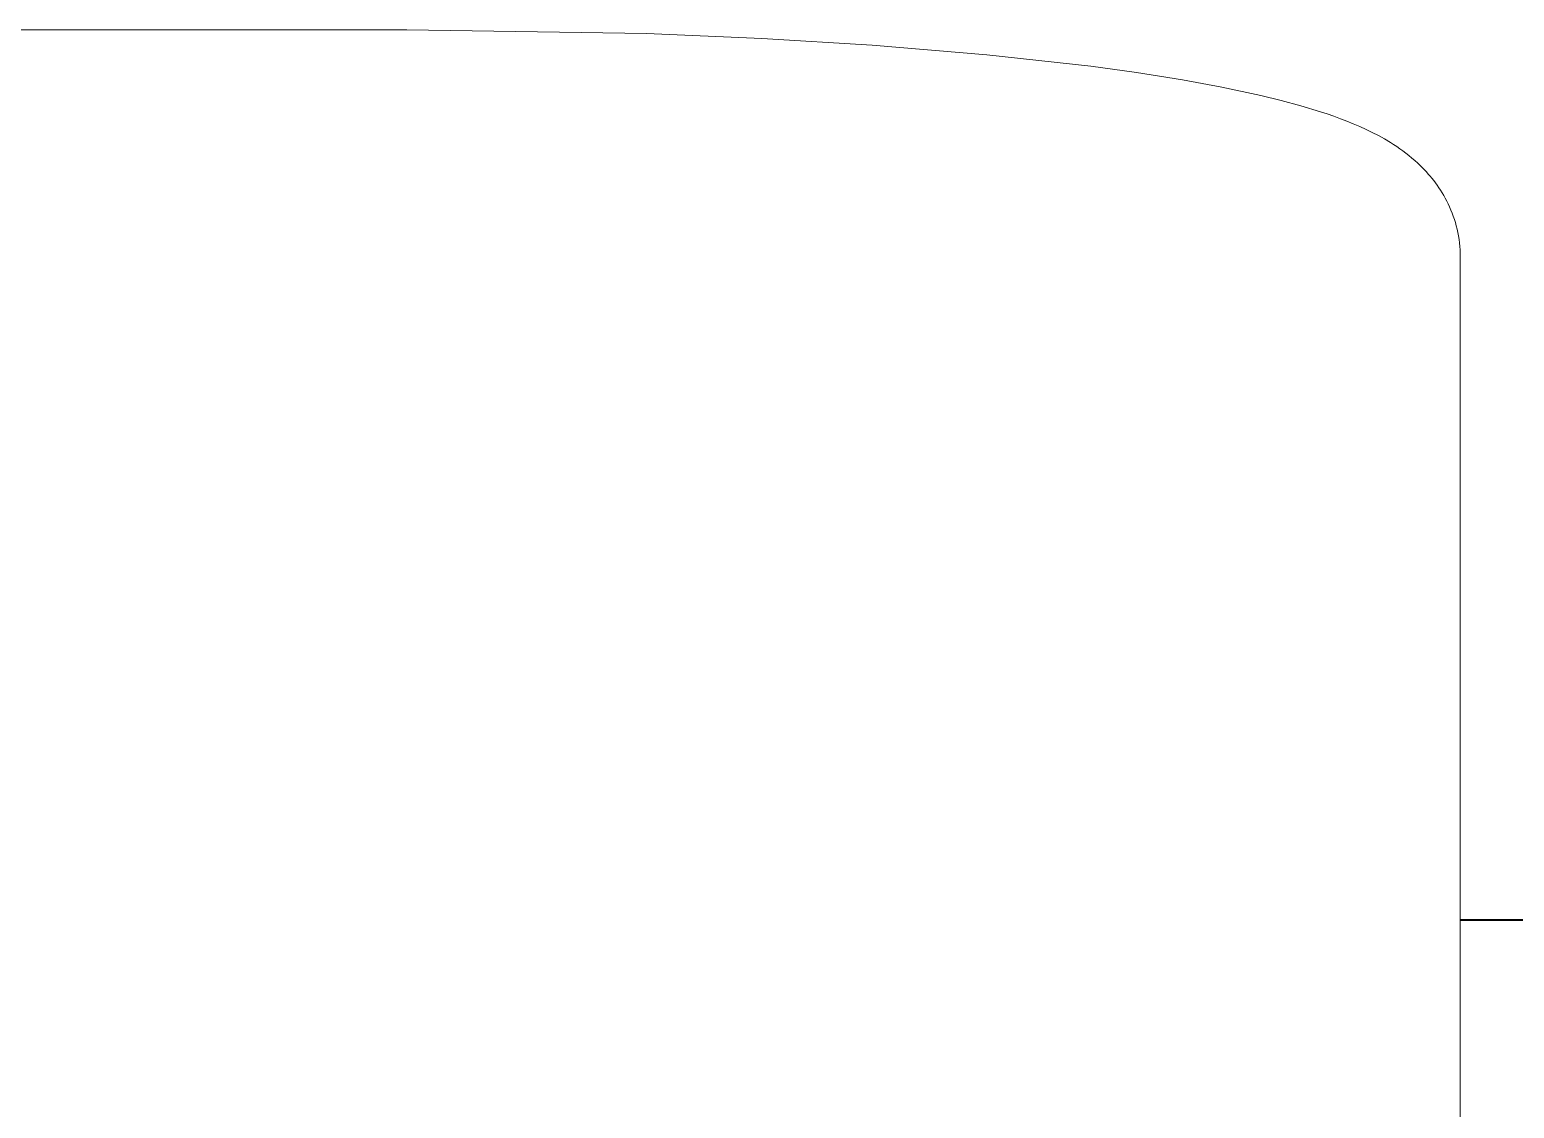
# Model space of a CAD drawing. Header units: inches. Extents: x -10 to 169, y -3 to 129.
# Drawn here: x 61.59 to 62.699, y 111.992 to 112.799 of the extents above; entities that cross this region are included whole.
import ezdxf

# ---------------------------------------------------------------- set-up
doc = ezdxf.new("R2010")
doc.units = ezdxf.units.IN
doc.layers.add('ZANO_R', color=7, linetype='Continuous', lineweight=0)

msp = doc.modelspace()

# ---------------------------------------------------------------- linework, layer by layer
at = {"layer": 'ZANO_R'}
for p, q in [((61.03091, 112.79859), (61.87141, 112.79859)), ((61.87141, 112.79859), (62.05041, 112.79568)), ((62.05041, 112.79568), (62.13686, 112.79206)), ((62.13686, 112.79206), (62.21929, 112.78705)), ((62.21929, 112.78705), (62.3049, 112.77991)), ((62.3049, 112.77991), (62.38256, 112.77123)), ((62.38256, 112.77123), (62.41688, 112.7665)), ((62.41688, 112.7665), (62.45109, 112.76106)), ((62.45109, 112.76106), (62.48054, 112.75565)), ((62.48054, 112.75565), (62.50981, 112.74937)), ((62.50981, 112.74937), (62.52478, 112.74572)), ((62.52478, 112.74572), (62.53964, 112.74166)), ((62.53964, 112.74166), (62.55437, 112.73718)), ((62.55437, 112.73718), (62.55933, 112.73557)), ((62.55933, 112.73557), (62.56425, 112.73387)), ((62.56425, 112.73387), (62.56914, 112.73207)), ((62.56914, 112.73207), (62.574, 112.73018)), ((62.574, 112.73018), (62.57882, 112.7282)), ((62.57882, 112.7282), (62.5836, 112.72614)), ((62.5836, 112.72614), (62.58834, 112.72398)), ((62.58834, 112.72398), (62.59303, 112.72173)), ((62.59303, 112.72173), (62.59754, 112.7194)), ((62.59754, 112.7194), (62.60209, 112.71689)), ((62.60209, 112.71689), (62.60668, 112.71417)), ((62.60668, 112.71417), (62.60897, 112.71272)), ((62.60897, 112.71272), (62.61127, 112.71121)), ((62.61127, 112.71121), (62.61356, 112.70964)), ((62.61356, 112.70964), (62.61585, 112.708)), ((62.61585, 112.708), (62.61813, 112.70629)), ((62.61813, 112.70629), (62.62039, 112.70451)), ((62.62039, 112.70451), (62.62264, 112.70265)), ((62.62264, 112.70265), (62.62487, 112.70072)), ((62.62487, 112.70072), (62.62709, 112.6987)), ((62.62709, 112.6987), (62.62928, 112.6966)), ((62.62928, 112.6966), (62.63069, 112.69519)), ((62.63069, 112.69519), (62.63209, 112.69374)), ((62.63209, 112.69374), (62.63348, 112.69225)), ((62.63348, 112.69225), (62.63486, 112.69071)), ((62.63486, 112.69071), (62.63622, 112.68913)), ((62.63622, 112.68913), (62.63756, 112.6875)), ((62.63756, 112.6875), (62.63889, 112.68583)), ((62.63889, 112.68583), (62.6402, 112.6841)), ((62.6402, 112.6841), (62.64148, 112.68232)), ((62.64148, 112.68232), (62.64275, 112.68049)), ((62.64275, 112.68049), (62.64398, 112.67861)), ((62.64398, 112.67861), (62.64519, 112.67667)), ((62.64519, 112.67667), (62.64637, 112.67467)), ((62.64637, 112.67467), (62.64751, 112.67261)), ((62.64751, 112.67261), (62.64863, 112.6705)), ((62.64863, 112.6705), (62.64971, 112.66832)), ((62.64971, 112.66832), (62.65075, 112.66608)), ((62.65075, 112.66608), (62.65173, 112.6638)), ((62.65173, 112.6638), (62.65266, 112.66149)), ((62.65266, 112.66149), (62.65353, 112.65915)), ((62.65353, 112.65915), (62.65434, 112.65677)), ((62.65434, 112.65677), (62.65509, 112.65436)), ((62.65509, 112.65436), (62.65577, 112.65191)), ((62.65577, 112.65191), (62.65639, 112.64944)), ((62.65639, 112.64944), (62.65694, 112.64694)), ((62.65694, 112.64694), (62.65743, 112.6444)), ((62.65743, 112.6444), (62.65784, 112.64184)), ((62.65784, 112.64184), (62.65819, 112.63926)), ((62.65819, 112.63926), (62.65846, 112.63664)), ((62.65846, 112.63664), (62.65865, 112.634)), ((62.65865, 112.634), (62.65877, 112.63133)), ((62.65877, 112.63133), (62.65881, 112.62864)), ((62.65881, 112.04298), (62.65881, 112.62862)), ((68.17062, 112.13341), (62.65881, 112.13341)), ((68.17062, 112.13269), (62.65881, 112.13269)), ((62.65881, 112.04284), (62.65881, 112.04298)), ((62.65881, 111.9923), (62.65881, 112.04284)), ((62.65881, 111.67267), (62.65881, 111.9923))]:
    msp.add_line(p, q, dxfattribs=at)

doc.saveas('drawing.dxf')
